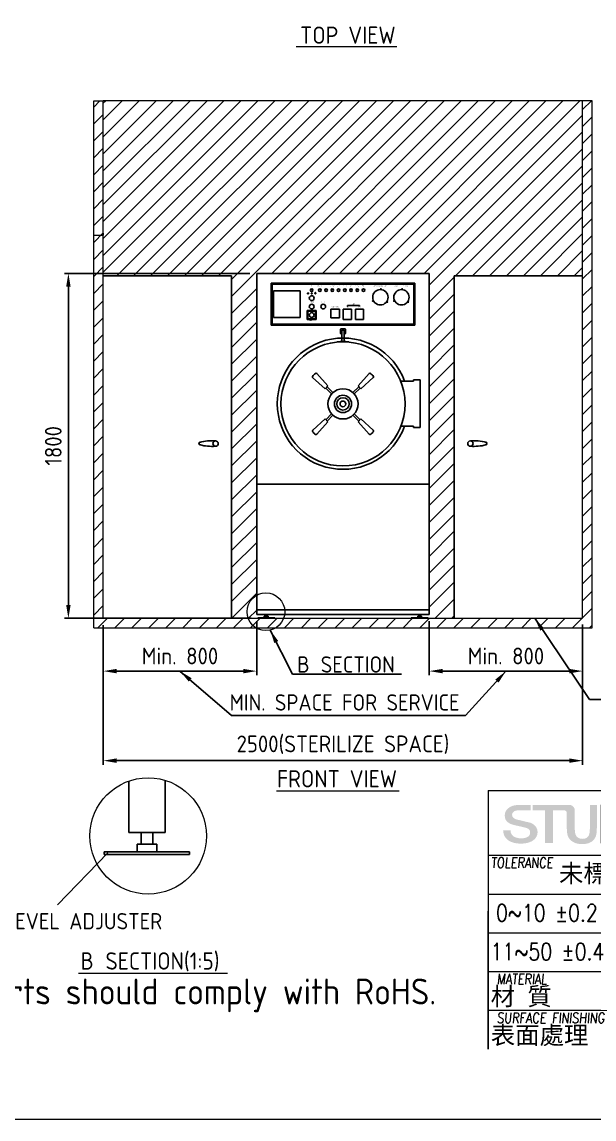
# Model space of a CAD drawing. Header units: millimetres. Extents: x -397526 to -384341, y -31374 to -22104.
# Drawn here: x -392941 to -389958, y -31374 to -25650 of the extents above; entities that cross this region are included whole.
import ezdxf
from ezdxf.enums import TextEntityAlignment as Align

# ---------------------------------------------------------------- set-up
doc = ezdxf.new("R2010")
doc.units = ezdxf.units.MM
doc.header["$MEASUREMENT"] = 0
doc.linetypes.add('HIDDEN', pattern=[9.525, 6.35, -3.175])
doc.layers.get('0').update_dxf_attribs({"lineweight": 25})
for name, color, linetype, lineweight in [('D', 3, 'Continuous', 13), ('F', 7, 'Continuous', 15), ('H', 2, 'HIDDEN', 15), ('S', 4, 'Continuous', 15)]:
    doc.layers.add(name, color=color, linetype=linetype, lineweight=lineweight)
doc.styles.add('2', font='ARIAL.TTF')
doc.styles.get("Standard").update_dxf_attribs({"font": 'KAIU.TTF'})
doc.styles.add('STU25', font='isocp2.shx')
doc.styles.add('Text', font='romans.shx', dxfattribs={"width": 0.8, "oblique": 10})
doc.dimstyles.new('STU25', dxfattribs={"dimscale": 35, "dimtxt": 2.5, "dimasz": 2, "dimexe": 0.6, "dimexo": 1, "dimgap": 1, "dimtad": 1, "dimdsep": 46, "dimtxsty": 'STU25', "dimcen": 2, "dimazin": 2, "dimtfac": 1, "dimtmove": 0, "dimatfit": 3, "dimfxl": 0, "dimtolj": 1, "dimtzin": 0, "dimarcsym": 0})
doc.dimstyles.new('STU25$7', dxfattribs={"dimscale": 35, "dimtxt": 2.5, "dimasz": 2, "dimexe": 1.25, "dimexo": 0.625, "dimgap": 1, "dimtad": 0, "dimdec": 4, "dimdsep": 46, "dimtxsty": 'STU25', "dimcen": 2.5, "dimazin": 2, "dimtfac": 1, "dimtdec": 4, "dimtmove": 0, "dimatfit": 3, "dimfxl": 0, "dimtolj": 1, "dimtzin": 0, "dimarcsym": 0})

# ---------------------------------------------------------------- blocks, each defined once
blk = doc.blocks.new('*D2')
at = {"layer": 'D', "color": 0, "lineweight": -2}
for p, q in [((-391717.1, -28776.6), (-391717.1, -29058)), ((-392517.1, -28796.6), (-392517.1, -29058)), ((-392447.1, -29037), (-391787.1, -29037))]:
    blk.add_line(p, q, dxfattribs=at)
at = {"layer": 'D', "color": 0}
for points in [[(-392447.1, -29025.3), (-392447.1, -29048.6), (-392517.1, -29037)], [(-391787.1, -29048.6), (-391787.1, -29025.3), (-391717.1, -29037)]]:
    blk.add_solid(points, dxfattribs=at)
at = {"layer": 'Defpoints', "color": 0}
for p in [(-392517.1, -28761.6), (-391717.1, -28741.6), (-391717.1, -29037)]:
    blk.add_point(p, dxfattribs=at)
at = {"layer": 'D', "color": 0, "insert": (-392117.1, -28958.2), "char_height": 87.5, "attachment_point": 5, "style": 'STU25'}
blk.add_mtext('\\A1;Min. 800', dxfattribs=at)
blk = doc.blocks.new('*D3')
at = {"layer": 'D', "color": 0, "lineweight": -2}
for p, q in [((-390817.1, -28776.6), (-390817.1, -29058)), ((-390017.1, -28796.6), (-390017.1, -29058)), ((-390747.1, -29037), (-390087.1, -29037))]:
    blk.add_line(p, q, dxfattribs=at)
at = {"layer": 'D', "color": 0}
for points in [[(-390747.1, -29025.3), (-390747.1, -29048.6), (-390817.1, -29037)], [(-390087.1, -29048.6), (-390087.1, -29025.3), (-390017.1, -29037)]]:
    blk.add_solid(points, dxfattribs=at)
at = {"layer": 'Defpoints', "color": 0}
for p in [(-390817.1, -28741.6), (-390017.1, -28761.6), (-390017.1, -29037)]:
    blk.add_point(p, dxfattribs=at)
at = {"layer": 'D', "color": 0, "insert": (-390417.1, -28958.2), "char_height": 87.5, "attachment_point": 5, "style": 'STU25'}
blk.add_mtext('\\A1;Min. 800', dxfattribs=at)
blk = doc.blocks.new('*D4')
at = {"layer": 'D', "color": 0, "lineweight": -2}
for p, q in [((-391752.1, -26961.6), (-392720.1, -26961.6)), ((-392699.1, -27031.6), (-392699.1, -28691.6)), ((-391746.6, -28761.6), (-392720.1, -28761.6))]:
    blk.add_line(p, q, dxfattribs=at)
at = {"layer": 'D', "color": 0}
for points in [[(-392687.5, -27031.6), (-392710.8, -27031.6), (-392699.1, -26961.6)], [(-392710.8, -28691.6), (-392687.5, -28691.6), (-392699.1, -28761.6)]]:
    blk.add_solid(points, dxfattribs=at)
at = {"layer": 'Defpoints', "color": 0}
for p in [(-391717.1, -26961.6), (-392699.1, -28761.6), (-391711.6, -28761.6)]:
    blk.add_point(p, dxfattribs=at)
at = {"layer": 'D', "color": 0, "insert": (-392777.9, -27861.6), "char_height": 87.5, "attachment_point": 5, "rotation": 90, "style": 'STU25'}
blk.add_mtext('\\A1;1800', dxfattribs=at)
blk = doc.blocks.new('*D20')
at = {"layer": 'D', "color": 0, "lineweight": -2}
for p, q in [((-390017.1, -28793.8), (-390017.1, -29525.2)), ((-392517.1, -28796.6), (-392517.1, -29525.2)), ((-390087.1, -29504.2), (-392447.1, -29504.2))]:
    blk.add_line(p, q, dxfattribs=at)
at = {"layer": 'D', "color": 0}
for points in [[(-392447.1, -29492.5), (-392447.1, -29515.8), (-392517.1, -29504.2)], [(-390087.1, -29515.8), (-390087.1, -29492.5), (-390017.1, -29504.2)]]:
    blk.add_solid(points, dxfattribs=at)
at = {"layer": 'Defpoints', "color": 0}
for p in [(-392517.1, -28761.6), (-390017.1, -28758.8), (-392517.1, -29504.2)]:
    blk.add_point(p, dxfattribs=at)
at = {"layer": 'D', "color": 0, "insert": (-391267.1, -29421), "char_height": 87.5, "attachment_point": 5, "style": 'STU25'}
blk.add_mtext('\\A1;{\\Fisocp2.shx;2500(STERILIZE SPACE)}', dxfattribs=at)
blk = doc.blocks.new('新駿LOGO')
at = {"layer": 'F'}
h = blk.add_hatch(color=256, dxfattribs=at)
edge = h.paths.add_edge_path()
edge.add_spline(control_points=[(-529.05, -442.14), (-529.05, -442.31), (-529.02, -442.45), (-528.95, -442.56), (-528.89, -442.68), (-528.8, -442.78), (-528.69, -442.85), (-528.57, -442.93), (-528.44, -442.98), (-528.29, -443.01), (-528.15, -443.05), (-527.99, -443.07), (-527.81, -443.07), (-527.62, -443.07), (-527.47, -443.05), (-527.33, -443.01), (-527.2, -442.97), (-527.09, -442.92), (-527.01, -442.86), (-526.93, -442.8), (-526.87, -442.73), (-526.83, -442.65), (-526.8, -442.57), (-526.78, -442.49), (-526.78, -442.41), (-526.78, -442.25), (-526.82, -442.13), (-526.91, -442.05), (-526.99, -441.97), (-527.08, -441.91), (-527.18, -441.88), (-527.36, -441.83), (-527.56, -441.77), (-527.79, -441.72), (-528.02, -441.67), (-528.3, -441.61), (-528.64, -441.53), (-528.85, -441.48), (-529.02, -441.41), (-529.16, -441.34), (-529.3, -441.26), (-529.41, -441.17), (-529.5, -441.07), (-529.58, -440.98), (-529.64, -440.87), (-529.67, -440.77), (-529.7, -440.66), (-529.72, -440.55), (-529.72, -440.43), (-529.72, -440.22), (-529.67, -440.03), (-529.57, -439.87), (-529.46, -439.71), (-529.33, -439.58), (-529.16, -439.47), (-528.99, -439.37), (-528.85, -439.31), (-528.64, -439.26), (-528.43, -439.21), (-528.13, -439.2), (-527.91, -439.2), (-527.66, -439.2), (-526.73, -439.2), (-526.73, -439.2), (-526.73, -439.2), (-526.73, -439.81), (-526.73, -439.81), (-526.73, -439.81), (-528.14, -439.8), (-528.28, -439.83), (-528.39, -439.85), (-528.48, -439.86), (-528.56, -439.9), (-528.65, -439.94), (-528.72, -440), (-528.78, -440.07), (-528.84, -440.14), (-528.87, -440.23), (-528.87, -440.34), (-528.87, -440.5), (-528.81, -440.62), (-528.7, -440.7), (-528.6, -440.79), (-528.46, -440.85), (-528.28, -440.9), (-528.27, -440.9), (-528.19, -440.92), (-528.07, -440.95), (-527.94, -440.98), (-527.8, -441.01), (-527.65, -441.05), (-527.49, -441.09), (-527.34, -441.12), (-527.19, -441.16), (-527.04, -441.19), (-526.94, -441.21), (-526.87, -441.23), (-526.71, -441.27), (-526.58, -441.34), (-526.46, -441.41), (-526.34, -441.49), (-526.24, -441.58), (-526.16, -441.67), (-526.08, -441.77), (-526.02, -441.88), (-525.98, -441.99), (-525.94, -442.1), (-525.92, -442.22), (-525.92, -442.33), (-525.92, -442.57), (-525.98, -442.78), (-526.09, -442.95), (-526.2, -443.12), (-526.35, -443.26), (-526.53, -443.37), (-526.71, -443.48), (-526.92, -443.55), (-527.15, -443.61), (-527.39, -443.66), (-527.62, -443.68), (-527.87, -443.68), (-528.14, -443.68), (-528.41, -443.65), (-528.65, -443.59), (-528.9, -443.53), (-529.11, -443.44), (-529.3, -443.31), (-529.48, -443.19), (-529.63, -443.03), (-529.74, -442.83), (-529.84, -442.64), (-529.9, -442.41), (-529.91, -442.14), (-529.91, -442.14), (-529.05, -442.14), (-529.05, -442.14)], knot_values=[0, 0, 0, 0, 1, 1, 1, 2, 2, 2, 3, 3, 3, 4, 4, 4, 5, 5, 5, 6, 6, 6, 7, 7, 7, 8, 8, 8, 9, 9, 9, 10, 10, 10, 11, 11, 11, 12, 12, 12, 13, 13, 13, 14, 14, 14, 15, 15, 15, 16, 16, 16, 17, 17, 17, 18, 18, 18, 19, 19, 19, 20, 20, 20, 21, 21, 21, 22, 22, 22, 23, 23, 23, 24, 24, 24, 25, 25, 25, 26, 26, 26, 27, 27, 27, 28, 28, 28, 29, 29, 29, 30, 30, 30, 31, 31, 31, 32, 32, 32, 33, 33, 33, 34, 34, 34, 35, 35, 35, 36, 36, 36, 37, 37, 37, 38, 38, 38, 39, 39, 39, 40, 40, 40, 41, 41, 41, 42, 42, 42, 43, 43, 43, 44, 44, 44, 45, 45, 45, 45], degree=3, periodic=0)
edge = h.paths.add_edge_path()
edge.add_spline(control_points=[(-522.53, -440.14), (-522.54, -440.04), (-522.57, -439.94), (-522.63, -439.9), (-522.77, -439.79), (-522.9, -439.81), (-522.9, -439.81), (-522.9, -439.81), (-523.02, -439.81), (-523.02, -439.81), (-523.02, -439.81), (-524.14, -439.81), (-524.14, -439.81), (-524.14, -439.81), (-524.14, -443.62), (-524.14, -443.62), (-524.14, -443.62), (-525.06, -443.62), (-525.06, -443.62), (-525.06, -443.62), (-525.06, -439.81), (-525.06, -439.81), (-525.06, -439.81), (-526.47, -439.81), (-526.47, -439.81), (-526.47, -439.81), (-526.47, -439.2), (-526.47, -439.2), (-526.47, -439.2), (-522.39, -439.2), (-522.39, -439.2)], knot_values=[5.578051, 5.578051, 5.578051, 5.578051, 6, 6, 6, 7, 7, 7, 8, 8, 8, 9, 9, 9, 10, 10, 10, 11, 11, 11, 12, 12, 12, 13, 13, 13, 14, 14, 14, 15, 15, 15, 15], degree=3, periodic=0)
edge.add_spline(control_points=[(-522.4, -439.2), (-522.31, -439.2), (-522.22, -439.2), (-522.22, -439.2), (-522.22, -439.2), (-521.96, -439.19), (-521.76, -439.41), (-521.58, -439.61), (-521.61, -439.85), (-521.61, -439.85), (-521.61, -439.85), (-521.61, -441.92), (-521.61, -441.92), (-521.61, -442.41), (-521.52, -442.73), (-521.36, -442.89), (-521.19, -443.05), (-520.97, -443.13), (-520.71, -443.13), (-520.45, -443.13), (-520.24, -443.05), (-520.09, -442.89), (-519.93, -442.74), (-519.86, -442.43), (-519.86, -441.98), (-519.86, -441.98), (-519.86, -439.2), (-519.86, -439.2), (-519.86, -439.2), (-519.05, -439.2), (-519.05, -439.2), (-519.05, -439.2), (-519.05, -441.92), (-519.05, -441.92), (-519.05, -442.43), (-519.12, -442.8), (-519.25, -443.02), (-519.38, -443.24), (-519.56, -443.42), (-519.8, -443.54), (-520.05, -443.67), (-520.35, -443.74), (-520.73, -443.74), (-521.09, -443.74), (-521.41, -443.68), (-521.67, -443.56), (-521.93, -443.44), (-522.14, -443.26), (-522.3, -443.03), (-522.45, -442.8), (-522.53, -442.42), (-522.53, -441.91), (-522.53, -441.91), (-522.53, -440.92), (-522.53, -440.14)], knot_values=[0.44538, 0.44538, 0.44538, 0.44538, 1, 1, 1, 2, 2, 2, 3, 3, 3, 4, 4, 4, 5, 5, 5, 6, 6, 6, 7, 7, 7, 8, 8, 8, 9, 9, 9, 10, 10, 10, 11, 11, 11, 12, 12, 12, 13, 13, 13, 14, 14, 14, 15, 15, 15, 16, 16, 16, 17, 17, 17, 17.603917, 17.603917, 17.603917, 17.603917], degree=3, periodic=0)
h = blk.add_hatch(color=256, dxfattribs=at)
edge = h.paths.add_edge_path()
edge.add_spline(control_points=[(-526.47, -439.2), (-526.47, -439.2), (-526.47, -439.81), (-526.47, -439.81)], knot_values=[-14, -14, -14, -14, -13, -13, -13, -13], degree=3, periodic=0)
edge.add_spline(control_points=[(-526.47, -439.81), (-526.47, -439.81), (-525.06, -439.81), (-525.06, -439.81)], knot_values=[-13, -13, -13, -13, -12, -12, -12, -12], degree=3, periodic=0)
edge.add_spline(control_points=[(-525.06, -439.81), (-525.06, -439.81), (-525.06, -443.62), (-525.06, -443.62)], knot_values=[-12, -12, -12, -12, -11, -11, -11, -11], degree=3, periodic=0)
edge.add_spline(control_points=[(-525.06, -443.62), (-525.06, -443.62), (-524.14, -443.62), (-524.14, -443.62)], knot_values=[-11, -11, -11, -11, -10, -10, -10, -10], degree=3, periodic=0)
edge.add_spline(control_points=[(-524.14, -443.62), (-524.14, -443.62), (-524.14, -439.81), (-524.14, -439.81)], knot_values=[-10, -10, -10, -10, -9, -9, -9, -9], degree=3, periodic=0)
edge.add_spline(control_points=[(-524.14, -439.81), (-524.14, -439.81), (-523.02, -439.81), (-523.02, -439.81)], knot_values=[-9, -9, -9, -9, -8, -8, -8, -8], degree=3, periodic=0)
edge.add_spline(control_points=[(-523.02, -439.81), (-523.02, -439.81), (-522.9, -439.81), (-522.9, -439.81)], knot_values=[-8, -8, -8, -8, -7, -7, -7, -7], degree=3, periodic=0)
edge.add_spline(control_points=[(-522.9, -439.81), (-522.9, -439.81), (-522.77, -439.79), (-522.63, -439.9)], knot_values=[-7, -7, -7, -7, -6, -6, -6, -6], degree=3, periodic=0)
edge.add_spline(control_points=[(-522.63, -439.9), (-522.57, -439.94), (-522.54, -440.04), (-522.53, -440.14)], knot_values=[-6, -6, -6, -6, -5.578051, -5.578051, -5.578051, -5.578051], degree=3, periodic=0)
edge.add_spline(control_points=[(-522.53, -440.14), (-522.53, -440.92), (-522.53, -441.91), (-522.53, -441.91)], knot_values=[-17.603917, -17.603917, -17.603917, -17.603917, -17, -17, -17, -17], degree=3, periodic=0)
edge.add_spline(control_points=[(-522.53, -441.91), (-522.53, -442.42), (-522.45, -442.8), (-522.3, -443.03)], knot_values=[-17, -17, -17, -17, -16, -16, -16, -16], degree=3, periodic=0)
edge.add_spline(control_points=[(-522.3, -443.03), (-522.14, -443.26), (-521.93, -443.44), (-521.67, -443.56)], knot_values=[-16, -16, -16, -16, -15, -15, -15, -15], degree=3, periodic=0)
edge.add_spline(control_points=[(-521.67, -443.56), (-521.41, -443.68), (-521.09, -443.74), (-520.73, -443.74)], knot_values=[-15, -15, -15, -15, -14, -14, -14, -14], degree=3, periodic=0)
edge.add_spline(control_points=[(-520.73, -443.74), (-520.35, -443.74), (-520.05, -443.67), (-519.8, -443.54)], knot_values=[-14, -14, -14, -14, -13, -13, -13, -13], degree=3, periodic=0)
edge.add_spline(control_points=[(-519.8, -443.54), (-519.56, -443.42), (-519.38, -443.24), (-519.25, -443.02)], knot_values=[-13, -13, -13, -13, -12, -12, -12, -12], degree=3, periodic=0)
edge.add_spline(control_points=[(-519.25, -443.02), (-519.12, -442.8), (-519.05, -442.43), (-519.05, -441.92)], knot_values=[-12, -12, -12, -12, -11, -11, -11, -11], degree=3, periodic=0)
edge.add_spline(control_points=[(-519.05, -441.92), (-519.05, -441.92), (-519.05, -439.2), (-519.05, -439.2)], knot_values=[-11, -11, -11, -11, -10, -10, -10, -10], degree=3, periodic=0)
edge.add_spline(control_points=[(-519.05, -439.2), (-519.05, -439.2), (-519.86, -439.2), (-519.86, -439.2)], knot_values=[-10, -10, -10, -10, -9, -9, -9, -9], degree=3, periodic=0)
edge.add_spline(control_points=[(-519.86, -439.2), (-519.86, -439.2), (-519.86, -441.98), (-519.86, -441.98)], knot_values=[-9, -9, -9, -9, -8, -8, -8, -8], degree=3, periodic=0)
edge.add_spline(control_points=[(-519.86, -441.98), (-519.86, -442.43), (-519.93, -442.74), (-520.09, -442.89)], knot_values=[-8, -8, -8, -8, -7, -7, -7, -7], degree=3, periodic=0)
edge.add_spline(control_points=[(-520.09, -442.89), (-520.24, -443.05), (-520.45, -443.13), (-520.71, -443.13)], knot_values=[-7, -7, -7, -7, -6, -6, -6, -6], degree=3, periodic=0)
edge.add_spline(control_points=[(-520.71, -443.13), (-520.97, -443.13), (-521.19, -443.05), (-521.36, -442.89)], knot_values=[-6, -6, -6, -6, -5, -5, -5, -5], degree=3, periodic=0)
edge.add_spline(control_points=[(-521.36, -442.89), (-521.52, -442.73), (-521.61, -442.41), (-521.61, -441.92)], knot_values=[-5, -5, -5, -5, -4, -4, -4, -4], degree=3, periodic=0)
edge.add_spline(control_points=[(-521.61, -441.92), (-521.61, -441.92), (-521.61, -439.85), (-521.61, -439.85)], knot_values=[-4, -4, -4, -4, -3, -3, -3, -3], degree=3, periodic=0)
edge.add_spline(control_points=[(-521.61, -439.85), (-521.61, -439.85), (-521.61, -439.85), (-521.61, -439.85)], knot_values=[-3, -3, -3, -3, -2.999949, -2.999949, -2.999949, -2.999949], degree=3, periodic=0)
edge.add_spline(control_points=[(-521.61, -439.85), (-521.61, -439.85), (-521.58, -439.61), (-521.76, -439.41)], knot_values=[-2.999949, -2.999949, -2.999949, -2.999949, -2, -2, -2, -2], degree=3, periodic=0)
edge.add_spline(control_points=[(-521.76, -439.41), (-521.96, -439.19), (-522.22, -439.2), (-522.22, -439.2)], knot_values=[-2, -2, -2, -2, -1, -1, -1, -1], degree=3, periodic=0)
edge.add_spline(control_points=[(-522.22, -439.2), (-522.22, -439.2), (-526.47, -439.2), (-526.47, -439.2)], knot_values=[-15, -15, -15, -15, -14, -14, -14, -14], degree=3, periodic=0)
h = blk.add_hatch(color=256, dxfattribs=at)
edge = h.paths.add_edge_path()
edge.add_spline(control_points=[(-518.54, -443.62), (-518.54, -443.62), (-518.54, -439.2), (-518.54, -439.2), (-518.54, -439.2), (-516.88, -439.2), (-516.88, -439.2), (-516.55, -439.2), (-516.29, -439.25), (-516.11, -439.33), (-515.93, -439.41), (-515.79, -439.54), (-515.69, -439.72), (-515.59, -439.89), (-515.54, -440.08), (-515.54, -440.3), (-515.54, -440.56), (-515.61, -440.8), (-515.76, -441.03), (-515.91, -441.26), (-516.12, -441.44), (-516.39, -441.56), (-516.39, -441.56), (-514.95, -443.62), (-514.95, -443.62), (-514.95, -443.62), (-516.07, -443.62), (-516.07, -443.62), (-516.07, -443.62), (-517.17, -441.81), (-517.17, -441.81), (-517.17, -441.81), (-517.67, -441.81), (-517.67, -441.81), (-517.67, -441.81), (-517.67, -443.62), (-517.67, -443.62), (-517.67, -443.62), (-518.54, -443.62), (-518.54, -443.62)], knot_values=[0, 0, 0, 0, 1, 1, 1, 2, 2, 2, 3, 3, 3, 4, 4, 4, 5, 5, 5, 6, 6, 6, 7, 7, 7, 8, 8, 8, 9, 9, 9, 10, 10, 10, 11, 11, 11, 12, 12, 12, 13, 13, 13, 13], degree=3, periodic=1)
edge = h.paths.add_edge_path(flags=16)
edge.add_spline(control_points=[(-517.67, -441.21), (-517.67, -441.21), (-517.46, -441.21), (-517.46, -441.21), (-517.08, -441.21), (-516.82, -441.13), (-516.68, -440.96), (-516.53, -440.8), (-516.46, -440.61), (-516.46, -440.4), (-516.46, -440.22), (-516.52, -440.08), (-516.63, -439.97), (-516.75, -439.86), (-516.99, -439.81), (-517.35, -439.81), (-517.35, -439.81), (-517.67, -439.81), (-517.67, -439.81), (-517.67, -439.81), (-517.67, -441.21), (-517.67, -441.21)], knot_values=[0, 0, 0, 0, 1, 1, 1, 2, 2, 2, 3, 3, 3, 4, 4, 4, 5, 5, 5, 6, 6, 6, 7, 7, 7, 7], degree=3, periodic=1)
h = blk.add_hatch(color=256, dxfattribs=at)
edge = h.paths.add_edge_path()
edge.add_spline(control_points=[(-514.87, -443.62), (-514.87, -443.62), (-513.05, -443.62), (-513.05, -443.62)], knot_values=[-9, -9, -9, -9, -8, -8, -8, -8], degree=3, periodic=0)
edge.add_spline(control_points=[(-513.05, -443.62), (-512.51, -443.62), (-512.09, -443.52), (-511.79, -443.32)], knot_values=[-8, -8, -8, -8, -7, -7, -7, -7], degree=3, periodic=0)
edge.add_spline(control_points=[(-511.79, -443.32), (-511.48, -443.12), (-511.25, -442.85), (-511.09, -442.5)], knot_values=[-7, -7, -7, -7, -6, -6, -6, -6], degree=3, periodic=0)
edge.add_spline(control_points=[(-511.09, -442.5), (-510.93, -442.15), (-510.85, -441.76), (-510.85, -441.32)], knot_values=[-6, -6, -6, -6, -5, -5, -5, -5], degree=3, periodic=0)
edge.add_spline(control_points=[(-510.85, -441.32), (-510.85, -440.87), (-510.93, -440.49), (-511.1, -440.17)], knot_values=[-5, -5, -5, -5, -4, -4, -4, -4], degree=3, periodic=0)
edge.add_spline(control_points=[(-511.1, -440.17), (-511.27, -439.85), (-511.49, -439.61), (-511.78, -439.45)], knot_values=[-4, -4, -4, -4, -3, -3, -3, -3], degree=3, periodic=0)
edge.add_spline(control_points=[(-511.78, -439.45), (-512.06, -439.29), (-512.46, -439.2), (-512.97, -439.2)], knot_values=[-3, -3, -3, -3, -2, -2, -2, -2], degree=3, periodic=0)
edge.add_spline(control_points=[(-512.97, -439.2), (-512.97, -439.2), (-514.87, -439.2), (-514.87, -439.2)], knot_values=[-2, -2, -2, -2, -1, -1, -1, -1], degree=3, periodic=0)
edge.add_spline(control_points=[(-514.87, -439.2), (-514.87, -439.2), (-514.87, -443.62), (-514.87, -443.62)], knot_values=[-1, -1, -1, -1, 0, 0, 0, 0], degree=3, periodic=0)
h.paths.add_polyline_path([(-514.34, -441.95), (-514.34, -440.92), (-513.51, -440.92), (-513.51, -440.07), (-512.48, -440.07), (-512.48, -440.92), (-511.64, -440.92), (-511.64, -441.95), (-512.48, -441.95), (-512.48, -442.77), (-513.51, -442.77), (-513.51, -441.95)], flags=16)
h = blk.add_hatch(color=256, dxfattribs=at)
edge = h.paths.add_edge_path()
edge.add_spline(control_points=[(-509.51, -443.62), (-509.51, -443.62), (-509.51, -441.77), (-509.51, -441.77), (-509.51, -441.77), (-511, -439.2), (-511, -439.2), (-511, -439.2), (-510.64, -439.2), (-510.64, -439.2), (-510.64, -439.2), (-510.3, -439.19), (-510.04, -439.32), (-509.79, -439.45), (-509.71, -439.68), (-509.71, -439.68), (-509.71, -439.68), (-508.9, -441.07), (-508.9, -441.07), (-508.9, -441.07), (-507.78, -439.2), (-507.78, -439.2), (-507.78, -439.2), (-507.05, -439.2), (-507.05, -439.2), (-507.05, -439.2), (-508.59, -441.77), (-508.59, -441.77), (-508.59, -441.77), (-508.59, -443.62), (-508.59, -443.62), (-508.59, -443.62), (-509.51, -443.62), (-509.51, -443.62)], knot_values=[0, 0, 0, 0, 1, 1, 1, 2, 2, 2, 3, 3, 3, 4, 4, 4, 5, 5, 5, 6, 6, 6, 7, 7, 7, 8, 8, 8, 9, 9, 9, 10, 10, 10, 11, 11, 11, 11], degree=3, periodic=1)
at = {"layer": 'F', "lineweight": 0}
for points, knots in [([(-518.54, -443.62), (-518.54, -443.62), (-518.54, -439.2), (-518.54, -439.2), (-518.54, -439.2), (-516.88, -439.2), (-516.88, -439.2), (-516.55, -439.2), (-516.29, -439.25), (-516.11, -439.33), (-515.93, -439.41), (-515.79, -439.54), (-515.69, -439.72), (-515.59, -439.89), (-515.54, -440.08), (-515.54, -440.3), (-515.54, -440.56), (-515.61, -440.8), (-515.76, -441.03), (-515.91, -441.26), (-516.12, -441.44), (-516.39, -441.56), (-516.39, -441.56), (-514.95, -443.62), (-514.95, -443.62), (-514.95, -443.62), (-516.07, -443.62), (-516.07, -443.62), (-516.07, -443.62), (-517.17, -441.81), (-517.17, -441.81), (-517.17, -441.81), (-517.67, -441.81), (-517.67, -441.81), (-517.67, -441.81), (-517.67, -443.62), (-517.67, -443.62), (-517.67, -443.62), (-518.54, -443.62), (-518.54, -443.62)], [0, 0, 0, 0, 1, 1, 1, 2, 2, 2, 3, 3, 3, 4, 4, 4, 5, 5, 5, 6, 6, 6, 7, 7, 7, 8, 8, 8, 9, 9, 9, 10, 10, 10, 11, 11, 11, 12, 12, 12, 13, 13, 13, 13]), ([(-517.67, -441.21), (-517.67, -441.21), (-517.46, -441.21), (-517.46, -441.21), (-517.08, -441.21), (-516.82, -441.13), (-516.68, -440.96), (-516.53, -440.8), (-516.46, -440.61), (-516.46, -440.4), (-516.46, -440.22), (-516.52, -440.08), (-516.63, -439.97), (-516.75, -439.86), (-516.99, -439.81), (-517.35, -439.81), (-517.35, -439.81), (-517.67, -439.81), (-517.67, -439.81), (-517.67, -439.81), (-517.67, -441.21), (-517.67, -441.21)], [0, 0, 0, 0, 1, 1, 1, 2, 2, 2, 3, 3, 3, 4, 4, 4, 5, 5, 5, 6, 6, 6, 7, 7, 7, 7]), ([(-509.51, -443.62), (-509.51, -443.62), (-509.51, -441.77), (-509.51, -441.77), (-509.51, -441.77), (-511, -439.2), (-511, -439.2), (-511, -439.2), (-510.64, -439.2), (-510.64, -439.2), (-510.64, -439.2), (-510.3, -439.19), (-510.04, -439.32), (-509.79, -439.45), (-509.71, -439.68), (-509.71, -439.68), (-509.71, -439.68), (-508.9, -441.07), (-508.9, -441.07), (-508.9, -441.07), (-507.78, -439.2), (-507.78, -439.2), (-507.78, -439.2), (-507.05, -439.2), (-507.05, -439.2), (-507.05, -439.2), (-508.59, -441.77), (-508.59, -441.77), (-508.59, -441.77), (-508.59, -443.62), (-508.59, -443.62), (-508.59, -443.62), (-509.51, -443.62), (-509.51, -443.62)], [0, 0, 0, 0, 1, 1, 1, 2, 2, 2, 3, 3, 3, 4, 4, 4, 5, 5, 5, 6, 6, 6, 7, 7, 7, 8, 8, 8, 9, 9, 9, 10, 10, 10, 11, 11, 11, 11])]:
    blk.add_open_spline(points, degree=3, knots=knots, dxfattribs=at)
at = {"attachment_point": 1, "style": 'STU25'}
for s, insert, char_height in [('{\\f標楷體|b0|i0|c136|p65;新駿實業股份有限公司}', (-504.12, -439.33), 3.25), ('{\\f標楷體|b0|i0|c136|p65;STURDY\\H0.9667x; \\H1.034x;INDUSTRIAL CO.,LTD.}', (-455.51, -439.78), 3)]:
    blk.add_mtext(s, dxfattribs=dict(at, insert=insert, char_height=char_height))
blk = doc.blocks.new('H421')
at = {"layer": 'F', "color": 7}
for p, q in [((155.91, 38.09), (286.91, 38.09)), ((211.36, 38.09), (286.91, 38.09)), ((155.91, 30.59), (286.91, 30.59)), ((192.41, 30.59), (192.41, 17.09)), ((242.66, 30.59), (242.66, 17.09)), ((257.41, 30.59), (257.41, 17.09)), ((272.16, 30.59), (272.16, 17.09)), ((155.91, 26.09), (227.91, 26.09)), ((173.41, 26.09), (173.41, 17.09)), ((211.41, 26.09), (211.41, 17.09)), ((155.91, 8.09), (155.91, 24.09)), ((155.91, 21.59), (286.91, 21.59)), ((214.91, 21.59), (286.91, 21.59)), ((227.91, 21.59), (286.91, 21.59)), ((155.91, 17.09), (286.91, 17.09)), ((211.41, 17.09), (211.41, 12.59)), ((227.91, 17.09), (227.91, 8.09)), ((286.91, 12.59), (155.91, 12.59))]:
    blk.add_line(p, q, dxfattribs=at)
at = {"layer": 'F'}
for p, q in [((155.91, 38.09), (155.91, 17.09)), ((227.91, 30.59), (227.91, 17.09)), ((155.91, 24.09), (155.91, 16.09)), ((155.91, 17.09), (155.91, 8.09)), ((192.41, 17.09), (192.41, 8.09))]:
    blk.add_line(p, q, dxfattribs=at)
at = {"layer": 'F', "color": 0}
for p, q in [((220.66, 21.32), (220.66, 20.14)), ((223.77, 20.14), (227.5, 20.92)), ((227.5, 20.92), (227.5, 17.84)), ((218.72, 19.38), (219.89, 19.38)), ((220.27, 19.38), (221.04, 19.38)), ((220.66, 19.77), (220.66, 19)), ((221.42, 19.38), (222.57, 19.38)), ((223.49, 19.38), (224.81, 19.38)), ((223.77, 20.14), (223.77, 18.62)), ((225.34, 19.38), (225.81, 19.38)), ((226.31, 19.38), (228.03, 19.38)), ((220.66, 18.62), (220.66, 17.45)), ((223.77, 18.62), (227.5, 17.84))]:
    blk.add_line(p, q, dxfattribs=at)
for radius in [1.54, 0.762]:
    blk.add_circle((220.66, 19.38), radius, dxfattribs=at)
blk.add_blockref('新駿LOGO', (687.56, 475.62))
at = {"layer": 'F', "color": 1, "lineweight": 15, "style": 'Text', "oblique": 5, "width": 0.8}
for s, height, p in [('TOLERANCE', 1.2, (156.23, 29.13)), ('DESIGNED', 1.2, (228.57, 29.01)), ('DRAWN', 1.245, (243.23, 29.03)), ('VERIFIED', 1.2, (257.72, 29.09)), ('APPROVED', 1.2, (272.5, 29.06)), ('VIEWPOINT', 1.2, (211.83, 20.13)), ('MATERIAL', 1.2, (156.92, 15.63)), ('SCALE', 1.2, (193.44, 15.63)), ('UNIT', 1.2, (212.42, 15.63)), ('NAME', 1.2, (229.41, 15.63)), ('SURFACE FINISHING', 1.2, (156.92, 11.13)), ('MODEL NO.', 1.2, (193.44, 11.13)), ('DWG.NO.', 1.2, (229.41, 11.13))]:
    blk.add_text(s, height=height, dxfattribs=at).set_placement(p)
at = {"layer": 'F', "lineweight": -3}
for s, height, p in [('未標註者一般公差表', 2.076, (164.12, 27.45)), ('未標示之圓角為R1導角為C1', 2.0757, (192.54, 27.58)), ('設計:', 2.076, (228.54, 26.61)), ('繪圖:', 2.076, (243.32, 26.66)), ('校核:', 2.076, (257.59, 26.57)), ('核准:', 2.076, (272.41, 26.52)), ('視角', 2.076, (211.71, 17.69)), ('材 質', 2.076, (156.21, 13.19)), ('比例', 2.076, (192.73, 13.19)), ('單位', 2.076, (211.71, 13.19)), ('圖 名', 2.076, (228.7, 13.19)), ('表面處理', 2.076, (156.21, 8.69)), ('代表機種', 2.076, (192.73, 8.69)), ('圖 號', 2.076, (228.7, 8.69))]:
    blk.add_text(s, height=height, dxfattribs=at).set_placement(p)
at = {"layer": 'F', "lineweight": 20, "style": 'Text', "width": 0.8}
for s, p in [('0~10 ±0.2', (156.82, 22.91)), ('51~100±0.6', (174.32, 22.91)), ('201~500±1', (192.72, 22.91)), ('ANGLE  ±1%%D', (212.68, 22.91)), ('11~50 ±0.4', (156.2, 18.41)), ('101~200±0.8', (173.63, 18.41)), ('501~X  ±2', (192.72, 18.41))]:
    blk.add_text(s, height=2, dxfattribs=at).set_placement(p)

msp = doc.modelspace()

# ---------------------------------------------------------------- hatches: boundary and pattern name
at = {"layer": 'D', "ltscale": 30}
h = msp.add_hatch(dxfattribs=at)
h.set_pattern_fill('ANSI31', color=256, scale=500, style=0)
h.set_pattern_definition([(45, (-173979.72, -8441.75), (-44.194174, 44.194174), [])])
h.paths.add_polyline_path([(-392517.073, -26974.665), (-392517.073, -26061.6), (-390017.073, -26061.6), (-390017.073, -26974.665), (-390686.289, -26974.665), (-390686.289, -28761.6), (-390817.073, -28761.6), (-390817.073, -26961.6), (-391717.073, -26961.6), (-391717.073, -28761.6), (-391847.857, -28761.6), (-391847.857, -26974.665)])
at = {"layer": 'D'}
h = msp.add_hatch(color=0, dxfattribs=at)
h.paths.add_polyline_path([(-391637.073, -27017.6), (-391637.073, -27227.6), (-390897.073, -27227.6), (-390897.073, -27017.6)], flags=16)
h.paths.add_polyline_path([(-391642.073, -27012.6), (-391642.073, -27232.6), (-390892.073, -27232.6), (-390892.073, -27012.6)])
at = {"layer": 'H', "ltscale": 5}
h = msp.add_hatch(dxfattribs=at)
h.set_pattern_fill('ANSI31', color=256, scale=500, style=0)
h.set_pattern_definition([(45, (-174242.5, -8145.67), (-44.194174, 44.194174), [])])
h.paths.add_polyline_path([(-389967.073, -28811.6), (-389967.073, -26061.6), (-390017.073, -26061.6), (-390017.073, -28761.6), (-392517.073, -28761.6), (-392517.073, -26061.6), (-392567.073, -26061.6), (-392567.073, -28811.6)])
h.paths.add_polyline_path([(-389967.073, -26061.6), (-390017.073, -26061.6)], flags=16)
h.paths.add_polyline_path([(-392567.073, -26061.6), (-392517.073, -26061.6)], flags=16)

# ---------------------------------------------------------------- linework, layer by layer
for p, q in [((-391717.073, -27641.6), (-391717.073, -26961.6)), ((-391717.073, -26961.6), (-390817.073, -26961.6)), ((-390817.073, -27641.6), (-390817.073, -26961.6)), ((-392517.073, -26974.665), (-391847.857, -26974.665)), ((-391847.857, -26974.665), (-391847.857, -28761.6)), ((-390892.073, -27012.6), (-391642.073, -27012.6)), ((-391642.073, -27012.6), (-391642.073, -27232.6)), ((-390897.073, -27017.6), (-391637.073, -27017.6)), ((-391637.073, -27017.6), (-391637.073, -27227.6)), ((-390897.073, -27227.6), (-390897.073, -27017.6)), ((-390892.073, -27232.6), (-390892.073, -27012.6)), ((-390686.289, -26974.665), (-390686.289, -28761.6)), ((-390017.073, -26974.665), (-390686.289, -26974.665)), ((-391628.573, -27191.6), (-391628.573, -27053.6)), ((-391490.573, -27053.6), (-391628.573, -27053.6)), ((-391490.573, -27191.6), (-391490.573, -27053.6)), ((-391450.061, -27065.6), (-391451.661, -27064.917)), ((-391451.661, -27064.917), (-391450.995, -27064.917)), ((-391451.661, -27064.917), (-391451.661, -27067.917)), ((-391450.061, -27067.1), (-391451.661, -27066.417)), ((-391450.061, -27068.6), (-391451.661, -27067.917)), ((-391450.861, -27065.258), (-391450.861, -27068.258)), ((-391450.061, -27065.6), (-391450.061, -27068.6)), ((-391449.057, -27065.6), (-391450.061, -27065.6)), ((-391446.061, -27067.1), (-391450.061, -27067.1)), ((-391446.061, -27068.6), (-391450.061, -27068.6)), ((-391449.013, -27065.522), (-391449.72, -27066.755)), ((-391449.72, -27066.755), (-391449.452, -27066.965)), ((-391449.452, -27066.965), (-391448.865, -27065.563)), ((-391448.842, -27065.6), (-391448.88, -27065.6)), ((-391448.861, -27065.563), (-391448.061, -27067.1)), ((-391447.665, -27066.933), (-391448.704, -27065.519)), ((-391446.061, -27065.6), (-391448.645, -27065.6)), ((-391448.061, -27066.395), (-391448.061, -27065.6)), ((-391448.061, -27067.1), (-391447.665, -27066.933)), ((-391448.061, -27068.6), (-391448.061, -27067.1)), ((-391446.061, -27065.6), (-391447.044, -27065.18)), ((-391446.061, -27068.6), (-391446.061, -27065.6)), ((-391413.561, -27065.612), (-391413.561, -27066.111)), ((-391413.556, -27065.451), (-391412.526, -27064.421)), ((-391411.303, -27068.6), (-391413.549, -27066.354)), ((-391410.079, -27068.41), (-391413.486, -27065.003)), ((-391413.463, -27066.805), (-391411.079, -27064.421)), ((-391413.259, -27064.421), (-391408.863, -27064.421)), ((-391412.916, -27067.787), (-391409.55, -27064.421)), ((-391409.206, -27067.787), (-391412.572, -27064.421)), ((-391412.311, -27063.175), (-391412.311, -27062.247)), ((-391412.043, -27068.41), (-391408.636, -27065.003)), ((-391408.659, -27066.805), (-391411.043, -27064.421)), ((-391410.819, -27068.6), (-391408.573, -27066.354)), ((-391409.811, -27063.175), (-391409.811, -27062.247)), ((-391408.566, -27065.451), (-391409.596, -27064.421)), ((-391408.563, -27066.011), (-391408.561, -27065.612)), ((-391243.573, -27128.919), (-391181.073, -27128.919)), ((-391243.573, -27133.919), (-391243.573, -27128.919)), ((-391212.323, -27128.919), (-391212.323, -27123.919)), ((-391181.073, -27128.919), (-391181.073, -27133.919)), ((-391329.573, -27149.1), (-391284.573, -27149.1)), ((-391329.573, -27194.1), (-391329.573, -27149.1)), ((-391284.573, -27194.1), (-391284.573, -27149.1)), ((-391265.423, -27201.6), (-391265.423, -27149.1)), ((-391265.423, -27149.1), (-391222.723, -27149.1)), ((-391222.723, -27149.1), (-391222.723, -27201.6)), ((-391202.423, -27149.1), (-391202.423, -27201.6)), ((-391202.423, -27149.1), (-391159.723, -27149.1)), ((-391159.723, -27149.1), (-391159.723, -27201.6)), ((-391642.073, -27232.6), (-390892.073, -27232.6)), ((-391637.073, -27227.6), (-390897.073, -27227.6)), ((-391490.573, -27191.6), (-391628.573, -27191.6)), ((-391329.573, -27194.1), (-391284.573, -27194.1)), ((-391265.423, -27201.6), (-391222.723, -27201.6)), ((-391202.423, -27201.6), (-391159.723, -27201.6)), ((-391279.333, -27253.6), (-391279.333, -27274.6)), ((-391256.333, -27251.6), (-391277.333, -27251.6)), ((-391277.333, -27276.6), (-391272.833, -27276.6)), ((-391272.833, -27258.1), (-391272.833, -27317.1)), ((-391272.833, -27258.1), (-391260.833, -27258.1)), ((-391260.833, -27258.1), (-391260.833, -27317.1)), ((-391260.833, -27276.6), (-391256.333, -27276.6)), ((-391254.333, -27274.6), (-391254.333, -27253.6)), ((-391297.833, -27318.555), (-391297.833, -27320.564)), ((-391235.833, -27320.611), (-391235.833, -27318.601)), ((-391717.073, -27641.6), (-391717.073, -28061.6)), ((-390817.073, -27641.6), (-390817.073, -28061.6)), ((-391717.073, -28061.6), (-391717.073, -28741.6)), ((-391717.073, -28061.6), (-390817.073, -28061.6)), ((-391717.073, -28061.6), (-390817.073, -28061.6)), ((-390817.073, -28061.6), (-390817.073, -28741.6)), ((-390817.073, -28716.6), (-391717.073, -28716.6)), ((-391717.073, -28741.6), (-390817.073, -28741.6)), ((-391673.073, -28741.6), (-391661.073, -28741.6)), ((-390861.073, -28741.6), (-390873.073, -28741.6))]:
    msp.add_line(p, q)
at = {"linetype": 'Continuous'}
for p, q in [((-391360.654, -27564.067), (-391425.355, -27505.731)), ((-391404.141, -27484.518), (-391345.805, -27549.218)), ((-391188.341, -27549.218), (-391130.005, -27484.518)), ((-391108.791, -27505.731), (-391173.492, -27564.067)), ((-390899.971, -27524.1), (-390965.922, -27524.1)), ((-390899.971, -27516.6), (-390899.971, -27524.1)), ((-390864.971, -27516.6), (-390899.971, -27516.6)), ((-390864.971, -27524.1), (-390864.971, -27516.6)), ((-390864.971, -27759.1), (-390864.971, -27524.1)), ((-391345.805, -27549.218), (-391360.654, -27564.067)), ((-391356.589, -27560.002), (-391326.015, -27590.575)), ((-391319.298, -27583.857), (-391349.871, -27553.284)), ((-391184.275, -27553.284), (-391214.849, -27583.857)), ((-391208.131, -27590.575), (-391177.558, -27560.002)), ((-391173.492, -27564.067), (-391188.341, -27549.218)), ((-391326.015, -27695.024), (-391356.589, -27725.597)), ((-391349.871, -27732.315), (-391319.298, -27701.742)), ((-391214.849, -27701.742), (-391184.275, -27732.315)), ((-391177.558, -27725.597), (-391208.131, -27695.024)), ((-391424.971, -27779.522), (-391360.654, -27721.532)), ((-391345.805, -27736.381), (-391404.141, -27801.081)), ((-391360.654, -27721.532), (-391345.805, -27736.381)), ((-391188.341, -27736.381), (-391173.492, -27721.532)), ((-391130.351, -27800.697), (-391188.341, -27736.381)), ((-391173.492, -27721.532), (-391108.791, -27779.868)), ((-390964.987, -27759.1), (-390899.971, -27759.1)), ((-390899.971, -27766.6), (-390899.971, -27759.1)), ((-390864.971, -27759.1), (-390864.971, -27766.6)), ((-390864.971, -27766.6), (-390899.971, -27766.6)), ((-391622.573, -28758.6), (-391711.573, -28758.6)), ((-391711.573, -28758.6), (-391711.573, -28761.6)), ((-391711.573, -28761.6), (-391622.573, -28761.6)), ((-391677.465, -28750.6), (-391677.465, -28758.6)), ((-391656.681, -28750.6), (-391677.465, -28750.6)), ((-391673.073, -28750.6), (-391673.073, -28741.6)), ((-391661.073, -28741.6), (-391661.073, -28750.6)), ((-391656.681, -28758.6), (-391656.681, -28750.6)), ((-391622.573, -28761.6), (-391622.573, -28758.6)), ((-390911.573, -28761.6), (-390911.573, -28758.6)), ((-390911.573, -28758.6), (-390822.573, -28758.6)), ((-390822.573, -28761.6), (-390911.573, -28761.6)), ((-390877.465, -28750.6), (-390856.681, -28750.6)), ((-390877.465, -28758.6), (-390877.465, -28750.6)), ((-390873.073, -28741.6), (-390873.073, -28750.6)), ((-390861.073, -28750.6), (-390861.073, -28741.6)), ((-390856.681, -28750.6), (-390856.681, -28758.6)), ((-390822.573, -28758.6), (-390822.573, -28761.6)), ((-392384.258, -29879.566), (-392384.258, -29610.742)), ((-392194.258, -29606.766), (-392194.258, -29879.566)), ((-392194.258, -29879.566), (-392384.258, -29879.566)), ((-392319.258, -29879.566), (-392319.258, -29939.566)), ((-392259.258, -29939.566), (-392259.258, -29879.566)), ((-392511.758, -29994.566), (-392511.758, -29979.566)), ((-392511.758, -29979.566), (-392066.758, -29979.566)), ((-392066.758, -29994.566), (-392511.758, -29994.566)), ((-392341.22, -29979.566), (-392341.22, -29939.566)), ((-392341.22, -29939.566), (-392237.297, -29939.566)), ((-392237.297, -29939.566), (-392237.297, -29979.566)), ((-392066.758, -29979.566), (-392066.758, -29994.566))]:
    msp.add_line(p, q, dxfattribs=at)
msp.add_lwpolyline([(-391429.767, -27064.366, -0.25947728), (-391429.641, -27063.896, 0.36155861), (-391429.527, -27062.424), (-391430.037, -27063.611), (-391430.546, -27062.424, 0.36155861), (-391430.433, -27063.896, -0.25947728), (-391430.306, -27064.366), (-391430.762, -27066.189, -0.41421356), (-391431.347, -27066.586, 2.41421356), (-391430.555, -27067.757), (-391430.037, -27065.068), (-391429.519, -27067.757, 2.41421356), (-391428.726, -27066.586, -0.41421356), (-391429.311, -27066.189)], format="xyb", close=True)
for points in [[(-391453.073, -27202.1), (-391407.073, -27202.1), (-391407.073, -27156.1), (-391453.073, -27156.1)], [(-391450.073, -27199.1), (-391410.073, -27199.1), (-391410.073, -27159.1), (-391450.073, -27159.1)]]:
    msp.add_lwpolyline(points, close=True)
for centre, radius in [((-391448.861, -27065.258), 0.304), ((-391430.073, -27049.1), 6.5), ((-391431.537, -27067.568), 0.5), ((-391428.537, -27067.568), 0.5), ((-391387.573, -27049.1), 6.5), ((-391355.073, -27049.1), 6.5), ((-391322.573, -27049.1), 6.5), ((-391290.073, -27049.1), 6.5), ((-391257.573, -27049.1), 6.5), ((-391225.073, -27049.1), 6.5), ((-391192.573, -27049.1), 6.5), ((-391160.073, -27049.1), 6.5), ((-391072.073, -27086.6), 40), ((-391069.007, -27042.757), 1.25), ((-390962.073, -27086.6), 40), ((-390959.007, -27042.757), 1.25), ((-391430.073, -27091.1), 12.5), ((-391430.073, -27135.1), 12.5), ((-391370.073, -27135.1), 12.5), ((-391111.575, -27105.866), 1.25), ((-391035.595, -27111.204), 1.25), ((-391001.575, -27105.866), 1.25), ((-390925.595, -27111.204), 1.25), ((-391430.073, -27179.1), 12.5), ((-391267.073, -27642.8), 323.7), ((-391267.073, -27642.8), 45), ((-391267.073, -27642.8), 32.5), ((-391267.073, -27642.8), 15), ((-391931.481, -27849.766), 13.838), ((-390602.665, -27849.766), 13.838)]:
    msp.add_circle(centre, radius)
msp.add_circle((-391267.073, -27642.8), 78.75, dxfattribs=at)
for centre, radius, start, end in [((-391411.061, -27065.612), 2.5, 125.685335, 180), ((-391411.061, -27066.111), 2.5, 180, 2.294199), ((-391412.811, -27063.175), 0.5, 305.685335, 0), ((-391412.411, -27062.247), 0.1, 0, 59.933984), ((-391409.711, -27062.247), 0.1, 120.066016, 180), ((-391409.311, -27063.175), 0.5, 180, 234.314665), ((-391411.061, -27065.612), 2.5, 359.425587, 54.314665), ((-391267.073, -27641.6), 342.5, 20.063763, 180), ((-391277.333, -27253.6), 2, 90, 180), ((-391277.333, -27274.6), 2, 180, 270), ((-391256.333, -27253.6), 2, 0, 90), ((-391256.333, -27274.6), 2, 270, 0), ((-391267.073, -27642.8), 325.7, 84.495859, 95.419178), ((-391267.073, -27641.6), 342.5, 180, 339.936237), ((-392010.497, -27849.766), 7.438, 92.871294, 267.128706), ((-391951.111, -28087.649), 252.485, 85.540935, 104.343446), ((-391951.111, -27611.884), 252.485, 255.656554, 274.459065), ((-390583.036, -28087.649), 252.485, 75.656554, 94.459065), ((-390583.036, -27611.884), 252.485, 265.540935, 284.343446), ((-390523.649, -27849.766), 7.438, 272.871294, 87.128706)]:
    msp.add_arc(centre, radius, start, end)
for centre, radius, start, end in [((-391421.814, -27502.191), 5.007, 146.352885, 225), ((-391379.554, -27530.319), 55.773, 123.647115, 146.352885), ((-391407.682, -27488.058), 5.007, 39.078128, 123.647115), ((-391126.464, -27488.058), 5.007, 56.352885, 135), ((-391154.593, -27530.319), 55.773, 33.647115, 56.352885), ((-391112.332, -27502.191), 5.007, 309.078128, 33.647115), ((-391421.814, -27783.408), 5.007, 129.078078, 213.647115), ((-391379.554, -27755.28), 55.773, 213.647115, 236.352885), ((-391407.682, -27797.541), 5.007, 236.352885, 315), ((-391126.464, -27797.541), 5.007, 219.078078, 303.647115), ((-391154.593, -27755.28), 55.773, 303.647115, 326.352885), ((-391112.332, -27783.408), 5.007, 326.352885, 45)]:
    msp.add_arc(centre, radius, start, end, dxfattribs=at)
msp.add_ellipse((-391411.061, -27061.911), major_axis=(-1.5, 0), ratio=0.33333333)
for points in [[(-391449.041, -27065.013), (-391449.544, -27064.812), (-391451.14, -27064.617), (-391450.632, -27065.268), (-391449.017, -27065.519)], [(-391448.68, -27065.013), (-391448.178, -27064.812), (-391446.782, -27064.389), (-391446.925, -27065.014), (-391448.704, -27065.519)]]:
    msp.add_spline(points, degree=3)
for points, knots in [([(-391449.145, -27065.369), (-391449.735, -27065.17), (-391450.626, -27064.949), (-391450.548, -27065.299), (-391450.16, -27065.502)], [0.70140981, 0.70140981, 0.70140981, 0.70140981, 2.14926829, 2.29859055, 2.29859055, 2.29859055, 2.29859055]), ([(-391448.576, -27065.365), (-391448.104, -27065.123), (-391447.388, -27064.745), (-391447.462, -27065.32), (-391447.844, -27065.532)], [0.80313123, 0.80313123, 0.80313123, 0.80313123, 2.00034188, 2.40933889, 2.40933889, 2.40933889, 2.40933889])]:
    msp.add_open_spline(points, degree=3, knots=knots)
at = {"layer": 'D'}
for p, q in [((-391510.819, -25777.323), (-390986.903, -25777.323)), ((-391614.085, -29661.191), (-390974.692, -29661.191)), ((-392646.003, -30613.841), (-391869.334, -30613.841))]:
    msp.add_line(p, q, dxfattribs=at)
at = {"layer": 'D', "linetype": 'Continuous'}
for p, q in [((-392567.073, -26761.6), (-392517.073, -26761.6)), ((-392493.823, -29985.867), (-392756.605, -30256.479))]:
    msp.add_line(p, q, dxfattribs=at)
at = {"layer": 'D'}
for centre, radius in [((-391669.177, -28727.032), 98.378), ((-392283.223, -29897.18), 303.734)]:
    msp.add_circle(centre, radius, dxfattribs=at)
at = {"layer": 'F', "color": 6}
msp.add_lwpolyline([(-397525.996, -22104.268), (-397525.996, -31374.268), (-384340.996, -31374.268), (-384340.996, -22104.268)], close=True, dxfattribs=at)
msp.add_lwpolyline([(-397525.996, -22104.268), (-397525.996, -31374.268), (-384340.996, -31374.268), (-384340.996, -22104.268)], close=True, dxfattribs=at)
at = {"layer": 'S', "linetype": 'Continuous'}
for p, q in [((-392567.073, -28811.6), (-392567.073, -26061.6)), ((-392567.073, -26061.6), (-392517.073, -26061.6)), ((-392517.073, -28761.6), (-392517.073, -26061.6)), ((-389967.073, -26061.6), (-392517.073, -26061.6)), ((-390017.073, -28761.6), (-390017.073, -26061.6)), ((-389967.073, -26061.6), (-390017.073, -26061.6)), ((-389967.073, -28811.6), (-389967.073, -26061.6)), ((-392517.073, -28761.6), (-390017.073, -28761.6)), ((-392567.073, -28811.6), (-389967.073, -28811.6))]:
    msp.add_line(p, q, dxfattribs=at)
at = {"layer": 'S'}
for p, q in [((-392567.073, -26061.6), (-392517.073, -26061.6)), ((-392567.073, -26061.6), (-392517.073, -26061.6)), ((-389967.073, -26061.6), (-390017.073, -26061.6)), ((-389967.073, -26061.6), (-390017.073, -26061.6)), ((-392517.073, -26751.6), (-392517.073, -26761.6)), ((-390017.073, -26761.6), (-390017.073, -26751.6))]:
    msp.add_line(p, q, dxfattribs=at)

# ---------------------------------------------------------------- block references
at = {"xscale": 45, "yscale": 45, "zscale": 45}
msp.add_blockref('H421', (-397525.996, -31374.268), dxfattribs=at)

# ---------------------------------------------------------------- texts
at = {"style": '2'}
for s, width, p in [('VACUUM', 1.2, (-391192.567, -27023.562)), ('POWER', 1.05, (-391430.073, -27030.126)), ('ADD WATER', 1.05, (-391387.573, -27030.133)), ('HEAT', 1.05, (-391355.073, -27030.119)), ('VACUUM', 1.05, (-391322.573, -27030)), ('STERI.', 1.05, (-391290.073, -27030.132)), ('EXHAUST', 1.05, (-391257.573, -27030.1)), ('DRY', 1.05, (-391225.073, -27030.125)), ('RELEASE', 1.1, (-391192.573, -27030.148)), ('COMPLETE', 1.05, (-391160.073, -27030.134)), ('CHAMBER  PRESSURE  GAUGE', 1.05, (-391072.073, -27030.135)), ('JACKET  PRESSURE  GAUGE', 1.05, (-390962.073, -27030.068)), ('STAND  BY', 1.05, (-391430.073, -27113.36)), ('START', 1.05, (-391370.073, -27113.248)), ('TIMER', 1.05, (-391212.323, -27122.594)), ('TEMP. CONTROL', 1.05, (-391307.073, -27140.577)), ('STERI.', 1.05, (-391243.975, -27140.276)), ('DRY', 1.05, (-391181.073, -27140.276))]:
    msp.add_text(s, height=3.5, dxfattribs=dict(at, width=width)).set_placement(p, align=Align.BOTTOM_CENTER)
at = {"style": '2', "width": 1.05}
msp.add_text('EMERGENCY', height=3.5, dxfattribs=at).set_placement((-391430.102, -27207.111), align=Align.TOP_CENTER)
at = {"layer": 'D', "color": 11, "attachment_point": 1}
for s, insert, char_height in [('{\\Fisocp2.shx;TOP VIEW}', (-391490.704, -25673.876), 90), ('{\\Fisocp2.shx;\\C3;B\\f標楷體|b0|i0|c136|p65; \\Fisocp2.shx;SECTION}', (-391505.948, -28959.89), 85), ('{\\Fisocp2.shx;\\C3;MIN. SPACE FOR SERVICE}', (-391858.202, -29157.973), 85), ('{\\Fisocp2.shx;FRONT VIEW}', (-391611.095, -29553.821), 90), ('{\\Fisocp2.shx;\\C3;B\\f???|b0|i0|c0|p65; \\Fisocp2.shx;LEVEL ADJUSTER}', (-393128.053, -30299.406), 85), ('{\\Fisocp2.shx;B} {\\Fisocp2.shx;SECTION(1:5)}', (-392635.769, -30504.414), 90)]:
    msp.add_mtext(s, dxfattribs=dict(at, insert=insert, char_height=char_height))
at = {"layer": 'D', "color": 0, "insert": (-393989.732, -30641.193), "char_height": 135.00867, "attachment_point": 1, "style": 'STU25'}
msp.add_mtext('Note{\\f標楷體|b0|i0|c136|p65;：}All parts should comply with RoHS.', dxfattribs=at)

# ---------------------------------------------------------------- dimensions: what is measured, and where the dimension line sits
at = {"layer": 'D'}
dim = msp.add_linear_dim(base=(-392699.144, -28761.6), p1=(-391717.073, -26961.6), p2=(-391711.573, -28761.6), angle=90, dimstyle='STU25', dxfattribs=at)
dim.commit()
dim.dimension.update_dxf_attribs({"geometry": '*D4', "text_midpoint": (-392699.144, -27861.6), "dimtype": 160})
dim = msp.add_linear_dim(base=(-391717.073, -29036.982), p1=(-392517.073, -28761.6), p2=(-391717.073, -28741.6), text='Min. <>', dimstyle='STU25', dxfattribs=at)
dim.commit()
dim.dimension.update_dxf_attribs({"geometry": '*D2', "text_midpoint": (-392117.073, -28958.232)})
for base, p1, p2, text, picture, middle in [((-392517.073, -29504.16), (-390017.073, -28758.769), (-392517.073, -28761.6), '{\\Fisocp2.shx;<>(STERILIZE SPACE)}', '*D20', (-391267.073, -29504.16)), ((-390017.073, -29036.982), (-390817.073, -28741.6), (-390017.073, -28761.6), 'Min. <>', '*D3', (-390417.073, -29036.982))]:
    dim = msp.add_linear_dim(base=base, p1=p1, p2=p2, text=text, dimstyle='STU25', dxfattribs=at)
    dim.commit()
    dim.dimension.update_dxf_attribs({"geometry": picture, "text_midpoint": middle, "dimtype": 160})

# ---------------------------------------------------------------- leaders
for points in [[(-390267.261, -28761.6), (-389981.642, -29184.389), (-388383.599, -29184.389)], [(-391646.587, -28822.781), (-391529.809, -29053.348), (-390961.882, -29053.348)], [(-392117.073, -29036.982), (-391847.625, -29268.92), (-390628.092, -29268.92)], [(-390417.073, -29036.982), (-390628.092, -29268.92)]]:
    msp.add_leader(points, dimstyle='STU25$7', override={"dimgap": 1, "dimtad": 0}, dxfattribs=at)

doc.saveas('drawing.dxf')
